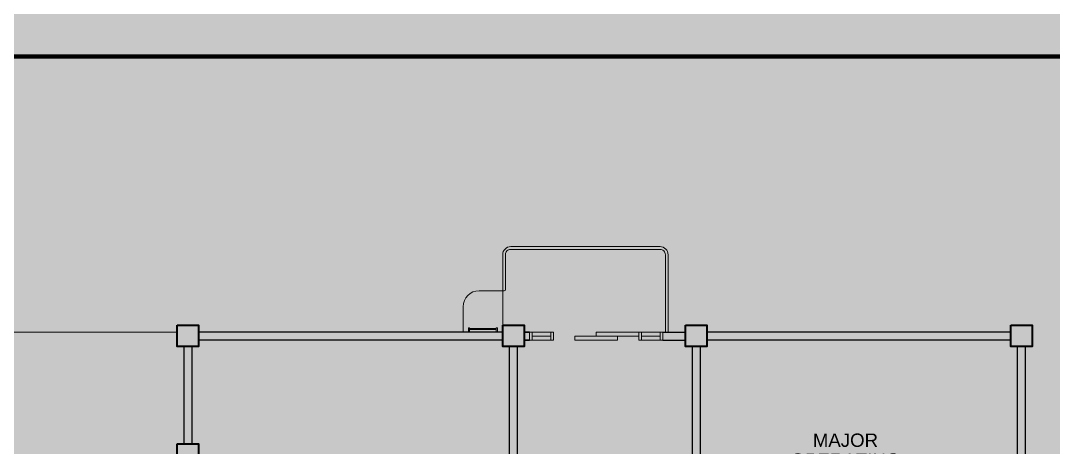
# Model space of a CAD drawing. Header units: millimetres. Extents: x -60 to 576, y -39 to 287.
# Drawn here: x 267.57 to 286.93, y 139.87 to 147.87 of the extents above; entities that cross this region are included whole.
import ezdxf

# ---------------------------------------------------------------- set-up
doc = ezdxf.new("R2010")
doc.units = ezdxf.units.MM
doc.header["$MEASUREMENT"] = 0
for name, color, linetype in [('label', 7, 'Continuous'), ('M-AC-TEXT', 7, 'Continuous'), ('template', 7, 'Continuous')]:
    doc.layers.add(name, color=color, linetype=linetype)
doc.styles.add('ar-dim-axis', font='romans.shx', dxfattribs={"width": 0.8})
doc.styles.add('OIP FONT', font='GOTHIC.TTF', dxfattribs={"height": 150})
doc.styles.add('SWISSLT175', font='swissl.ttf', dxfattribs={"height": 0.175})
doc.dimstyles.new('ar-dim-axis', dxfattribs={"dimtxt": 350, "dimasz": 250, "dimexe": 75, "dimexo": 75, "dimgap": 200, "dimtad": 1, "dimdec": 0, "dimzin": 12, "dimdsep": 46, "dimtxsty": 'ar-dim-axis', "dimblk": 'ARCHTICK', "dimcen": 120, "dimclrd": 11, "dimclre": 8, "dimclrt": 4, "dimadec": 0, "dimazin": 3, "dimtm": 1, "dimtfac": 1, "dimtdec": 0, "dimtix": 1, "dimtmove": 2, "dimatfit": 3, "dimldrblk": 'ARCHTICK', "dimfxl": 1, "dimtolj": 1, "dimtzin": 0, "dimarcsym": 1})

# ---------------------------------------------------------------- blocks, each defined once
blk = doc.blocks.new('_ARCHTICK')
at = {"color": 0, "linetype": 'ByBlock', "const_width": 0.15}
blk.add_lwpolyline([(-0.5, -0.5), (0.5, 0.5)], dxfattribs=at)

msp = doc.modelspace()

# ---------------------------------------------------------------- linework, layer by layer
at = {"color": 8, "lineweight": 9}
for p, q in [((276.164, 142.81), (276.634, 142.81)), ((275.864, 142.035), (275.864, 142.51)), ((276.604, 142.637), (276.604, 142.162)), ((275.984, 142.113), (275.964, 142.113)), ((275.964, 142.113), (275.964, 142.033)), ((275.984, 142.033), (275.984, 142.113)), ((276.484, 142.033), (276.484, 142.113)), ((276.484, 142.113), (276.504, 142.113)), ((276.504, 142.113), (276.504, 142.033)), ((270.504, 142.035), (255.179, 142.035)), ((276.234, 142.103), (275.984, 142.103)), ((276.234, 142.083), (275.984, 142.083)), ((276.234, 142.103), (276.484, 142.103)), ((276.234, 142.083), (276.484, 142.083))]:
    msp.add_line(p, q, dxfattribs=at)
at = {"color": 8, "lineweight": 25}
for p, q in [((276.604, 142.035), (270.904, 142.035)), ((277.004, 142.035), (277.104, 142.035)), ((277.004, 142.035), (277.104, 142.035)), ((277.104, 142.035), (277.004, 142.035)), ((279.604, 142.035), (280.029, 142.035)), ((286.129, 142.035), (280.429, 142.035)), ((270.629, 141.762), (270.629, 139.937)), ((270.779, 141.762), (270.779, 139.937)), ((276.604, 141.885), (270.904, 141.885)), ((276.729, 136.112), (276.729, 141.762)), ((276.879, 136.112), (276.879, 141.762)), ((277.004, 141.885), (277.104, 141.885)), ((277.104, 141.885), (277.004, 141.885)), ((279.604, 141.885), (280.029, 141.885)), ((280.154, 141.762), (280.154, 139.737)), ((280.304, 141.762), (280.304, 139.687)), ((286.129, 141.885), (280.429, 141.885)), ((286.254, 136.112), (286.254, 141.762)), ((286.404, 136.112), (286.404, 141.762))]:
    msp.add_line(p, q, dxfattribs=at)
at = {"color": 8, "lineweight": 13}
for p, q in [((277.104, 142.035), (277.104, 141.885)), ((277.504, 142.035), (277.154, 142.035)), ((277.154, 141.96), (277.504, 141.96)), ((279.204, 142.035), (279.554, 142.035)), ((279.554, 141.96), (279.204, 141.96)), ((277.504, 141.885), (277.154, 141.885)), ((279.204, 141.885), (279.554, 141.885))]:
    msp.add_line(p, q, dxfattribs=at)
at = {"color": 8, "lineweight": 9, "transparency": 33554687}
for points in [[(279.704, 142.035), (279.704, 143.485, 0.414214), (279.554, 143.635), (276.754, 143.635, 0.414214), (276.604, 143.485), (276.604, 142.16), (276.604, 142.81)], [(279.654, 142.035), (279.654, 143.485, 0.414214), (279.554, 143.585), (276.754, 143.585, 0.414214), (276.654, 143.485), (276.654, 142.83)]]:
    msp.add_lwpolyline(points, format="xyb", dxfattribs=at)
at = {"color": 8, "lineweight": 35}
for points in [[(270.504, 142.162), (270.904, 142.162), (270.904, 141.762), (270.504, 141.762)], [(276.604, 142.162), (277.004, 142.162), (277.004, 141.762), (276.604, 141.762)], [(280.029, 142.162), (280.429, 142.162), (280.429, 141.762), (280.029, 141.762)], [(286.129, 142.162), (286.529, 142.162), (286.529, 141.762), (286.129, 141.762)], [(270.504, 139.937), (270.904, 139.937), (270.904, 139.537), (270.504, 139.537)]]:
    msp.add_lwpolyline(points, close=True, dxfattribs=at)
at = {"color": 8, "lineweight": 13}
for points in [[(277.154, 142.035), (277.154, 141.885), (277.104, 141.885), (277.104, 142.035)], [(277.554, 142.035), (277.554, 141.885), (277.504, 141.885), (277.504, 142.035)], [(278.754, 141.96), (277.954, 141.96), (277.954, 141.885), (278.754, 141.885)], [(279.154, 142.035), (278.354, 142.035), (278.354, 141.96), (279.154, 141.96)], [(279.154, 142.035), (279.154, 141.885), (279.204, 141.885), (279.204, 142.035)], [(279.554, 142.035), (279.554, 141.885), (279.604, 141.885), (279.604, 142.035)]]:
    msp.add_lwpolyline(points, close=True, dxfattribs=at)
at = {"color": 8, "lineweight": 9}
for centre, radius, start, end in [((276.164, 142.51), 0.3, 90, 180), ((276.634, 142.83), 0.02, 270, 0)]:
    msp.add_arc(centre, radius, start, end, dxfattribs=at)
at = {"layer": 'template', "linetype": 'Continuous', "const_width": 0.0853}
msp.add_lwpolyline([(218.631, 82.821), (308.882, 82.821), (308.882, 147.2), (218.631, 147.2)], close=True, dxfattribs=at)

# ---------------------------------------------------------------- texts
at = {"layer": 'label', "color": 8, "lineweight": 9, "ltscale": 0.4, "insert": (283.03, 139.631), "char_height": 0.25, "attachment_point": 5, "line_spacing_factor": 0.9, "style": 'SWISSLT175'}
msp.add_mtext('MAJOR\\POPERATING\\PROOM', dxfattribs=at)

# ---------------------------------------------------------------- leaders
at = {"layer": 'M-AC-TEXT', "annotation_type": 0, "has_hookline": 1, "text_width": 1.46}
for points, hookline_direction in [([(250.815, 135.994), (250.941, 136.242), (251.317, 136.243)], 0), ([(354.266, 135.091), (354.139, 135.339), (353.763, 135.34)], 1), ([(368.266, 133.952), (368.139, 134.2), (367.763, 134.201)], 1), ([(374.267, 133.942), (374.14, 134.19), (373.765, 134.191)], 1), ([(361.115, 128.915), (360.989, 129.163), (360.613, 129.164)], 1), ([(262.897, 128.194), (263.023, 128.442), (263.399, 128.443)], 0), ([(376.118, 126.108), (375.992, 126.356), (375.616, 126.358)], 1), ([(368.167, 125.548), (368.041, 125.796), (367.665, 125.797)], 1), ([(284.45, 122.354), (284.577, 122.602), (284.953, 122.603)], 0), ([(284.461, 120.841), (284.588, 121.089), (284.964, 121.09)], 0), ([(166.309, 117.858), (166.435, 118.106), (166.811, 118.107)], 0), ([(376.113, 115.346), (375.986, 115.594), (375.61, 115.595)], 1), ([(257.964, 108.343), (258.09, 108.591), (258.466, 108.592)], 0), ([(263.958, 108.329), (264.085, 108.577), (264.461, 108.578)], 0), ([(250.807, 107.216), (250.933, 107.464), (251.309, 107.465)], 0), ([(354.266, 106.345), (354.139, 106.593), (353.763, 106.594)], 1), ([(272.48, 105.184), (272.353, 105.432), (271.977, 105.433)], 1), ([(178.877, 105.216), (179.004, 105.464), (179.38, 105.465)], 0), ([(395.221, 100.371), (395.094, 100.619), (394.718, 100.62)], 1)]:
    msp.add_leader(points, dimstyle='ar-dim-axis', override={"dimtxt": 150, "dimasz": 150, "dimgap": 200, "dimtad": 0, "dimtih": 1, "dimtoh": 1, "dimtxsty": 'OIP FONT', "dimclrd": 256, "dimclre": 256, "dimclrt": 256, "dimfxl": 0.2, "dimfxlon": 1, "dimlwd": 65535, "dimlwe": 65535}, dxfattribs=dict(at, hookline_direction=hookline_direction))

doc.saveas('drawing.dxf')
